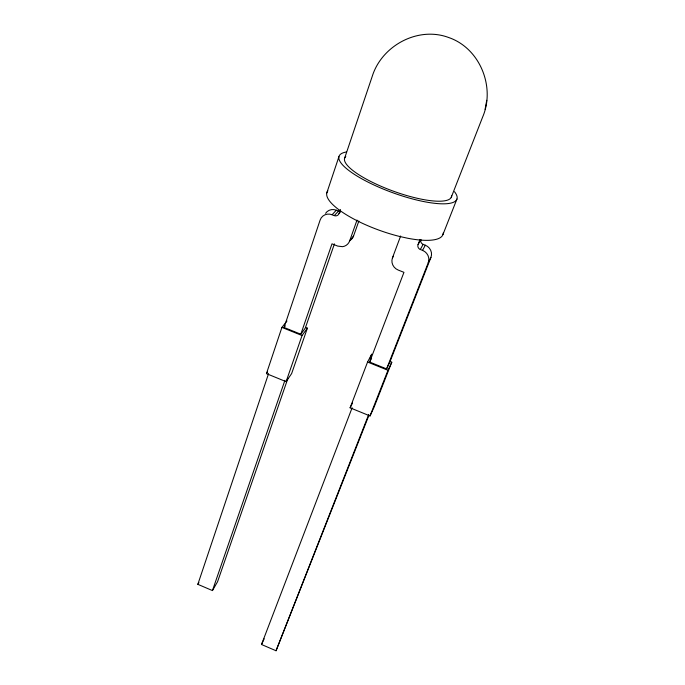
<?xml version="1.0" encoding="UTF-8"?>
<svg xmlns="http://www.w3.org/2000/svg" width="685" height="685" viewBox="0 0 685 685"><rect width="100%" height="100%" fill="white"/><g stroke="black" fill="none" stroke-linecap="round" stroke-linejoin="round"><path stroke-width="1.03" d="M451.209 197.443L482.685 116.947C495.572 86.918 479.86 48.113 448.632 37.504C418.107 26.056 381.828 45.544 372.255 76.292L344.675 158.047M485.091 109.394L486.744 100.327M326.813 192.887L338.938 156.668M305.416 327.353L307.394 328.149L291.622 373.608L286.107 381.656L266.439 373.625L281.912 327.396L286.989 320.974M287.803 378.659L217.573 581.719L212.444 590.573L197.845 584.331L268.571 373.625M334.426 243.877L305.296 328.089L300.818 334.229L284.07 327.456L320.118 220.073A9.761 9.205 47.5 0 1 332.097 214.748L336.309 210.201L338.476 211.057A3.802 3.613 49.9 0 0 340.385 211.28M332.097 214.748L334.297 215.612A3.87 3.665 49.3 0 0 339.049 213.506L340.428 209.482M212.444 590.573L284.934 380.312M300.818 334.229L331.985 243.826L337.671 246.078L342.56 246.677A9.701 9.162 43.9 0 0 349.658 240.906L353.571 235.974L358.863 221.007M286.107 381.656L302.042 335.53L307.394 328.149M349.667 240.915L357.005 220.073M386.597 368.907L428.245 262.74A9.787 9.376 25.6 0 0 422.542 250.367L420.316 249.494A3.87 3.733 26.2 0 1 418.055 244.596L420.907 239.527A3.81 3.682 26 0 0 423.125 244.348L425.317 245.213A9.624 9.248 25.3 0 1 430.925 257.406L389.791 362.194L386.597 368.907L369.626 362.048L403.953 272.339L398.208 270.061A9.736 9.29 29.7 0 1 392.462 257.834L400.648 236M389.868 361.44L391.777 362.211L374.061 407.224L370.028 415.949L350.103 407.806L367.571 362.031L371.741 354.119L369.866 359.026M368.967 415.23L276.046 650.75L261.516 644.499L352.124 407.755M418.055 244.596L419.956 239.639M276.046 650.75L368.71 414.528M370.028 415.949L387.975 370.285L391.777 362.211M442.964 234.501L456.938 199.027M261.516 644.499L264.17 638.814M428.245 262.74L430.925 257.406M350.103 407.806L352.535 403.045M369.626 362.048L371.595 358.272M422.542 250.367L425.317 245.213M420.316 249.494L423.125 244.348M197.845 584.331L198.907 582.575M392.462 257.834L393.541 256.087M266.439 373.625L267.612 372.049M284.07 327.456L285.251 325.949M339.049 213.506L340.419 211.99M334.297 215.612L338.476 211.057M281.912 327.396L302.042 335.53M367.571 362.031L387.975 370.285M451.655 195.593A56.812 14.436 20 0 1 392.043 190.695A56.812 14.436 20 0 1 345.797 156.454M443.246 232.968A61.701 17.699 20 0 1 407.464 238.2L399.886 236.522A61.701 17.699 20 0 1 327.875 190.815M454.472 191.697A62.703 15.935 20 0 1 391.657 192.322A62.703 15.935 20 0 1 346.55 151.959M353.571 235.974A9.556 9.051 44.3 0 1 349.564 240.683M325.563 213.326A9.599 9.076 48.1 0 1 336.309 210.201"/></g></svg>
